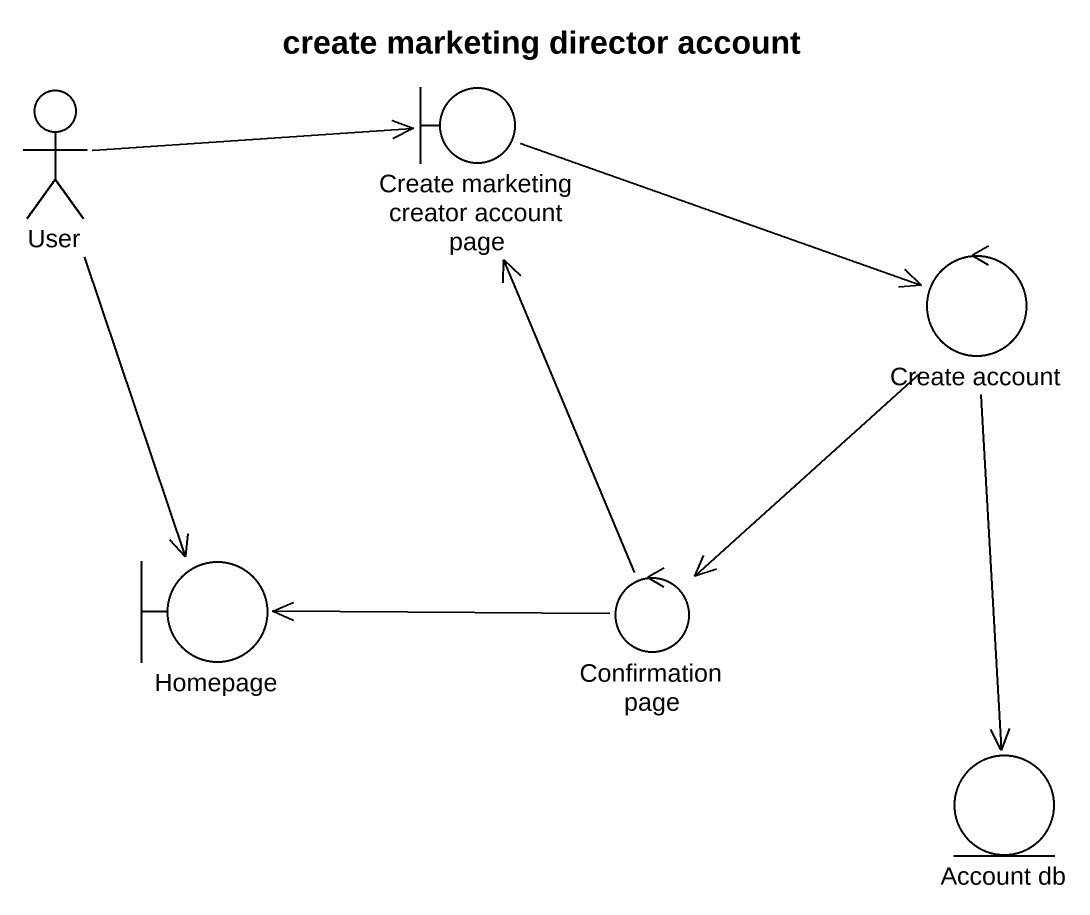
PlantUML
@startuml
title create marketing director account
actor User
boundary "Create marketing creator account page" as Create_marketing_creator
control "Create account" as Create_account
boundary Homepage
control "Confirmation page" as Confirmation_page
entity "Account db" as Account_db
User -right-> Create_marketing_creator
User --> Homepage
Create_marketing_creator -right-> Create_account
Create_account --> Confirmation_page
Create_account --> Account_db
Confirmation_page -up-> Create_marketing_creator
Confirmation_page -left-> Homepage
@enduml
